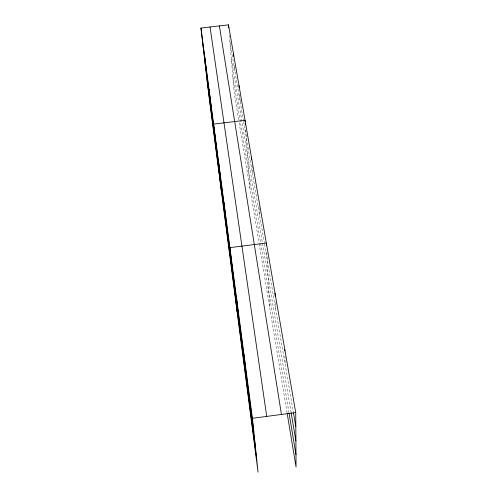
<?xml version="1.0" encoding="UTF-8"?>
<svg xmlns="http://www.w3.org/2000/svg" width="497" height="497" viewBox="0 0 497 497"><rect width="100%" height="100%" fill="white"/><g stroke="black" fill="none" stroke-linecap="round" stroke-linejoin="round"><path stroke-width="0.37" stroke-dasharray="2.48 1.86" d="M229.9 41.742L243.431 120.752M243.561 121.51L264.46 243.542M264.59 244.3L293.348 412.212M231.372 59.267L262.373 242.617M262.503 243.381L290.993 411.87M232.826 76.557L260.571 242.642M260.695 243.393L288.887 412.131M238.641 119.665L234.174 92.628L229.316 34.833M239.138 122.672L258.98 242.735M259.105 243.499L287.098 412.858M234.454 65.505L234.895 70.909M239.703 94.505L240.331 102.655M245.711 129.599L249.941 188.046M252.016 165.756L252.588 174.217M258.974 205.609L259.067 207.131M259.111 207.895L259.527 214.735M266.796 252.01L269.697 307.575M275.4 302.275L275.686 309.078M284.943 356.125L285.166 364.444"/><path stroke-width="0.75" d="M252.408 418.3L295.734 412.572L228.477 24.85L200.95 28.056L208.895 95.641L258.055 472.15L252.408 418.3L200.95 28.056M293.478 412.97L295.814 426.619M291.124 412.634L295.895 440.858M289.012 412.889L295.976 454.569M287.223 413.622L296.05 467.043L295.734 412.572M219.401 25.906L281.451 414.461M210.038 27L266.721 416.405M202.931 44.904L253.861 432.191M204.988 62.38L255.34 446.269M207.013 79.613L256.763 459.824M221.42 191.562L213.611 124.095L245.04 120.311L245.151 121.864M209.007 89.187L210.989 106.165M204.807 57.298L206.789 74.233M218.518 161.301L220.457 178.156M237.112 311.749L229.9 247.63L266.33 243.064L266.448 245.301M223.923 202.279L225.818 218.922M236.56 298.101L238.299 313.868M244.008 354.609L245.63 369.6M228.477 24.85L228.738 27.919M233.522 53.918L233.708 56.236M239.02 85.614L239.187 87.839M245.263 123.411L245.375 124.958M251.451 157.288L251.606 159.599M275.027 293.199L275.152 296.224M284.762 349.323L284.8 350.832"/></g></svg>
